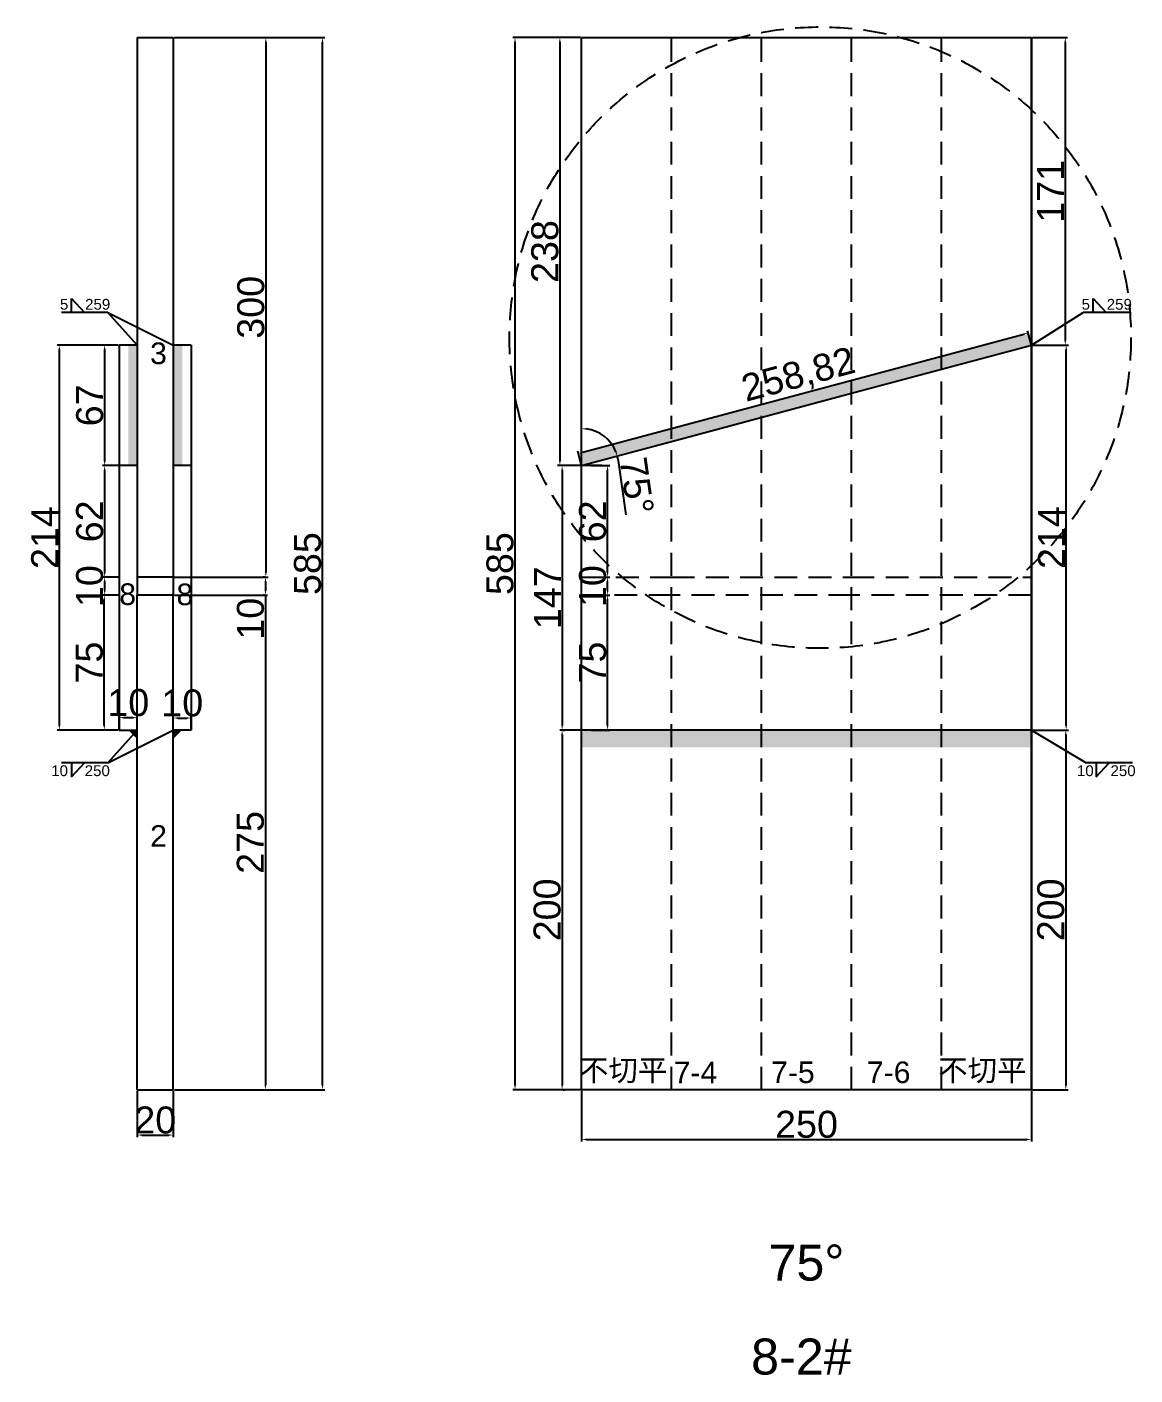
# Model space of a CAD drawing. Header units: millimetres. Extents: x 9380 to 24185, y -971 to 4358.
# Drawn here: x 16050 to 16666, y 799 to 1549 of the extents above; entities that cross this region are included whole.
import ezdxf

# ---------------------------------------------------------------- set-up
doc = ezdxf.new("R2010")
doc.units = ezdxf.units.MM
doc.linetypes.add('DASHED', pattern=[19.05, 12.7, -6.35])
for name, color, linetype in [('切平处', 3, 'DASHED'), ('尺寸标注', 6, 'Continuous'), ('标号', 4, 'Continuous'), ('焊缝', 250, 'Continuous')]:
    doc.layers.add(name, color=color, linetype=linetype)
doc.styles.get("Standard").update_dxf_attribs({"font": 'arial.ttf'})
doc.dimstyles.new('ISO-25-JHF', dxfattribs={"dimtxt": 15, "dimasz": 2.5, "dimexe": 1.25, "dimexo": 0.625, "dimtad": 1, "dimtxsty": 'Standard', "dimcen": 2.5, "dimadec": 0, "dimazin": 0, "dimtfac": 1, "dimtmove": 0, "dimatfit": 3, "dimfxl": 1, "dimarcsym": 0})

# ---------------------------------------------------------------- blocks, each defined once
blk = doc.blocks.new('*D901')
at = {"layer": 'Defpoints', "color": 0, "transparency": 16777216}
for p in [(16111.06, 957.93), (16131.06, 957.93), (16131.06, 932.73)]:
    blk.add_point(p, dxfattribs=at)
at = {"layer": '尺寸标注', "color": 0, "lineweight": -2, "transparency": 16777216}
for p, q in [((16111.06, 957.3), (16111.06, 931.48)), ((16131.06, 957.3), (16131.06, 931.48)), ((16113.56, 932.73), (16128.56, 932.73))]:
    blk.add_line(p, q, dxfattribs=at)
at = {"layer": '尺寸标注', "color": 0, "transparency": 16777216}
for points in [[(16113.56, 933.14), (16113.56, 932.31), (16111.06, 932.73)], [(16128.56, 933.14), (16128.56, 932.31), (16131.06, 932.73)]]:
    blk.add_solid(points, dxfattribs=at)
at = {"layer": '尺寸标注', "color": 0, "transparency": 16777216, "insert": (16121.06, 941.01), "char_height": 15, "attachment_point": 5}
blk.add_mtext('20', dxfattribs=at)
blk = doc.blocks.new('*D902')
at = {"layer": 'Defpoints', "color": 0, "transparency": 16777216}
for p in [(16111.06, 1164.81), (16101.06, 1157.93), (16111.06, 1157.93)]:
    blk.add_point(p, dxfattribs=at)
at = {"layer": '尺寸标注', "color": 0, "lineweight": -2, "transparency": 16777216}
for p, q in [((16101.06, 1158.55), (16101.06, 1166.06)), ((16103.56, 1164.81), (16108.56, 1164.81)), ((16111.06, 1158.55), (16111.06, 1166.06))]:
    blk.add_line(p, q, dxfattribs=at)
at = {"layer": '尺寸标注', "color": 0, "transparency": 16777216}
for points in [[(16103.56, 1165.22), (16103.56, 1164.39), (16101.06, 1164.81)], [(16108.56, 1165.22), (16108.56, 1164.39), (16111.06, 1164.81)]]:
    blk.add_solid(points, dxfattribs=at)
at = {"layer": '尺寸标注', "color": 0, "transparency": 16777216, "insert": (16106.06, 1173.09), "char_height": 15, "attachment_point": 5}
blk.add_mtext('10', dxfattribs=at)
blk = doc.blocks.new('*D903')
at = {"layer": 'Defpoints', "color": 0, "transparency": 16777216}
for p in [(16141.06, 1164.59), (16131.06, 1157.93), (16141.06, 1157.93)]:
    blk.add_point(p, dxfattribs=at)
at = {"layer": '尺寸标注', "color": 0, "lineweight": -2, "transparency": 16777216}
for p, q in [((16131.06, 1158.55), (16131.06, 1165.84)), ((16133.56, 1164.59), (16138.56, 1164.59)), ((16141.06, 1158.55), (16141.06, 1165.84))]:
    blk.add_line(p, q, dxfattribs=at)
at = {"layer": '尺寸标注', "color": 0, "transparency": 16777216}
for points in [[(16133.56, 1165.01), (16133.56, 1164.18), (16131.06, 1164.59)], [(16138.56, 1165.01), (16138.56, 1164.18), (16141.06, 1164.59)]]:
    blk.add_solid(points, dxfattribs=at)
at = {"layer": '尺寸标注', "color": 0, "transparency": 16777216, "insert": (16136.06, 1172.88), "char_height": 15, "attachment_point": 5}
blk.add_mtext('10', dxfattribs=at)
blk = doc.blocks.new('*D904')
at = {"layer": 'Defpoints', "color": 0, "transparency": 16777216}
for p in [(16358.06, 957.93), (16608.06, 957.93), (16608.06, 930.33)]:
    blk.add_point(p, dxfattribs=at)
at = {"layer": '尺寸标注', "color": 0, "lineweight": -2, "transparency": 16777216}
for p, q in [((16358.06, 957.3), (16358.06, 929.08)), ((16608.06, 957.3), (16608.06, 929.08)), ((16360.56, 930.33), (16605.56, 930.33))]:
    blk.add_line(p, q, dxfattribs=at)
at = {"layer": '尺寸标注', "color": 0, "transparency": 16777216}
for points in [[(16360.56, 930.75), (16360.56, 929.92), (16358.06, 930.33)], [(16605.56, 930.75), (16605.56, 929.92), (16608.06, 930.33)]]:
    blk.add_solid(points, dxfattribs=at)
at = {"layer": '尺寸标注', "color": 0, "transparency": 16777216, "insert": (16483.06, 938.62), "char_height": 15, "attachment_point": 5}
blk.add_mtext('250', dxfattribs=at)
blk = doc.blocks.new('*D905')
at = {"layer": 'Defpoints', "color": 0, "transparency": 16777216}
for p in [(16358.06, 1304.93), (16347.22, 1157.93), (16358.06, 1157.93)]:
    blk.add_point(p, dxfattribs=at)
at = {"layer": '尺寸标注', "color": 0, "lineweight": -2, "transparency": 16777216}
for p, q in [((16357.43, 1304.93), (16345.97, 1304.93)), ((16347.22, 1302.43), (16347.22, 1160.43)), ((16357.43, 1157.93), (16345.97, 1157.93))]:
    blk.add_line(p, q, dxfattribs=at)
at = {"layer": '尺寸标注', "color": 0, "transparency": 16777216}
for points in [[(16346.8, 1302.43), (16347.64, 1302.43), (16347.22, 1304.93)], [(16346.8, 1160.43), (16347.64, 1160.43), (16347.22, 1157.93)]]:
    blk.add_solid(points, dxfattribs=at)
at = {"layer": '尺寸标注', "color": 0, "transparency": 16777216, "insert": (16339.06, 1231.43), "char_height": 15, "attachment_point": 5, "rotation": 90}
blk.add_mtext('147', dxfattribs=at)
blk = doc.blocks.new('*D774')
at = {"layer": 'Defpoints', "color": 0, "transparency": 16777216}
for p in [(16362.5, 1232.93), (16372.51, 1232.93), (16362.5, 1157.93)]:
    blk.add_point(p, dxfattribs=at)
at = {"layer": '尺寸标注', "color": 0, "lineweight": -2, "transparency": 16777216}
for p, q in [((16363.12, 1232.93), (16373.76, 1232.93)), ((16372.51, 1160.43), (16372.51, 1230.43)), ((16363.12, 1157.93), (16373.76, 1157.93))]:
    blk.add_line(p, q, dxfattribs=at)
at = {"layer": '尺寸标注', "color": 0, "transparency": 16777216}
for points in [[(16372.09, 1230.43), (16372.92, 1230.43), (16372.51, 1232.93)], [(16372.09, 1160.43), (16372.92, 1160.43), (16372.51, 1157.93)]]:
    blk.add_solid(points, dxfattribs=at)
at = {"layer": '尺寸标注', "color": 0, "transparency": 16777216, "insert": (16364.25, 1195.43), "char_height": 15, "attachment_point": 5, "rotation": 90}
blk.add_mtext('75', dxfattribs=at)
blk = doc.blocks.new('*D775')
at = {"layer": 'Defpoints', "color": 0, "transparency": 16777216}
for p in [(16362.5, 1242.93), (16372.51, 1242.93), (16362.5, 1232.93)]:
    blk.add_point(p, dxfattribs=at)
at = {"layer": '尺寸标注', "color": 0, "lineweight": -2, "transparency": 16777216}
for p, q in [((16363.12, 1242.93), (16373.76, 1242.93)), ((16372.51, 1235.43), (16372.51, 1240.43)), ((16363.12, 1232.93), (16373.76, 1232.93))]:
    blk.add_line(p, q, dxfattribs=at)
at = {"layer": '尺寸标注', "color": 0, "transparency": 16777216}
for points in [[(16372.09, 1240.43), (16372.92, 1240.43), (16372.51, 1242.93)], [(16372.09, 1235.43), (16372.92, 1235.43), (16372.51, 1232.93)]]:
    blk.add_solid(points, dxfattribs=at)
at = {"layer": '尺寸标注', "color": 0, "transparency": 16777216, "insert": (16364.22, 1237.93), "char_height": 15, "attachment_point": 5, "rotation": 90}
blk.add_mtext('10', dxfattribs=at)
blk = doc.blocks.new('*D776')
at = {"layer": 'Defpoints', "color": 0, "transparency": 16777216}
for p in [(16362.5, 1304.93), (16372.51, 1304.93), (16362.5, 1242.93)]:
    blk.add_point(p, dxfattribs=at)
at = {"layer": '尺寸标注', "color": 0, "lineweight": -2, "transparency": 16777216}
for p, q in [((16363.12, 1304.93), (16373.76, 1304.93)), ((16372.51, 1245.43), (16372.51, 1302.43)), ((16363.12, 1242.93), (16373.76, 1242.93))]:
    blk.add_line(p, q, dxfattribs=at)
at = {"layer": '尺寸标注', "color": 0, "transparency": 16777216}
for points in [[(16372.09, 1302.43), (16372.92, 1302.43), (16372.51, 1304.93)], [(16372.09, 1245.43), (16372.92, 1245.43), (16372.51, 1242.93)]]:
    blk.add_solid(points, dxfattribs=at)
at = {"layer": '尺寸标注', "color": 0, "transparency": 16777216, "insert": (16364.22, 1273.93), "char_height": 15, "attachment_point": 5, "rotation": 90}
blk.add_mtext('62', dxfattribs=at)
blk = doc.blocks.new('*D906')
at = {"layer": 'Defpoints', "color": 0, "transparency": 16777216}
for p in [(16608.06, 1371.91), (16627.42, 1371.91), (16608.06, 1157.93)]:
    blk.add_point(p, dxfattribs=at)
at = {"layer": '尺寸标注', "color": 0, "lineweight": -2, "transparency": 16777216}
for p, q in [((16608.68, 1371.91), (16628.67, 1371.91)), ((16627.42, 1160.43), (16627.42, 1369.41)), ((16608.68, 1157.93), (16628.67, 1157.93))]:
    blk.add_line(p, q, dxfattribs=at)
at = {"layer": '尺寸标注', "color": 0, "transparency": 16777216}
for points in [[(16627, 1369.41), (16627.83, 1369.41), (16627.42, 1371.91)], [(16627, 1160.43), (16627.83, 1160.43), (16627.42, 1157.93)]]:
    blk.add_solid(points, dxfattribs=at)
at = {"layer": '尺寸标注', "color": 0, "transparency": 16777216, "insert": (16619.26, 1264.92), "char_height": 15, "attachment_point": 5, "rotation": 90}
blk.add_mtext('214', dxfattribs=at)
blk = doc.blocks.new('*D777')
at = {"layer": 'Defpoints', "color": 0, "transparency": 16777216}
for p in [(16321.05, 1542.93), (16358.06, 1542.93), (16358.06, 957.93)]:
    blk.add_point(p, dxfattribs=at)
at = {"layer": '尺寸标注', "color": 0, "lineweight": -2, "transparency": 16777216}
for p, q in [((16357.43, 1542.93), (16319.8, 1542.93)), ((16321.05, 960.43), (16321.05, 1540.43)), ((16357.43, 957.93), (16319.8, 957.93))]:
    blk.add_line(p, q, dxfattribs=at)
at = {"layer": '尺寸标注', "color": 0, "transparency": 16777216}
for points in [[(16320.64, 1540.43), (16321.47, 1540.43), (16321.05, 1542.93)], [(16320.64, 960.43), (16321.47, 960.43), (16321.05, 957.93)]]:
    blk.add_solid(points, dxfattribs=at)
at = {"layer": '尺寸标注', "color": 0, "transparency": 16777216, "insert": (16312.77, 1250.43), "char_height": 15, "attachment_point": 5, "rotation": 90}
blk.add_mtext('585', dxfattribs=at)
blk = doc.blocks.new('*D907')
at = {"layer": 'Defpoints', "color": 0, "transparency": 16777216}
for p in [(16358.06, 1542.93), (16345.97, 1304.93), (16358.06, 1304.93)]:
    blk.add_point(p, dxfattribs=at)
at = {"layer": '尺寸标注', "color": 0, "lineweight": -2, "transparency": 16777216}
for p, q in [((16357.43, 1542.93), (16344.72, 1542.93)), ((16345.97, 1540.43), (16345.97, 1307.43)), ((16357.43, 1304.93), (16344.72, 1304.93))]:
    blk.add_line(p, q, dxfattribs=at)
at = {"layer": '尺寸标注', "color": 0, "transparency": 16777216}
for points in [[(16345.55, 1540.43), (16346.39, 1540.43), (16345.97, 1542.93)], [(16345.55, 1307.43), (16346.39, 1307.43), (16345.97, 1304.93)]]:
    blk.add_solid(points, dxfattribs=at)
at = {"layer": '尺寸标注', "color": 0, "transparency": 16777216, "insert": (16337.68, 1423.93), "char_height": 15, "attachment_point": 5, "rotation": 90}
blk.add_mtext('238', dxfattribs=at)
blk = doc.blocks.new('*D780')
at = {"layer": 'Defpoints', "color": 0, "transparency": 16777216}
for p in [(16131.06, 1542.93), (16131.06, 1242.93), (16182.53, 1242.93)]:
    blk.add_point(p, dxfattribs=at)
at = {"layer": '尺寸标注', "color": 0, "lineweight": -2, "transparency": 16777216}
for p, q in [((16131.68, 1542.93), (16183.78, 1542.93)), ((16182.53, 1540.43), (16182.53, 1245.43)), ((16131.68, 1242.93), (16183.78, 1242.93))]:
    blk.add_line(p, q, dxfattribs=at)
at = {"layer": '尺寸标注', "color": 0, "transparency": 16777216}
for points in [[(16182.11, 1540.43), (16182.94, 1540.43), (16182.53, 1542.93)], [(16182.11, 1245.43), (16182.94, 1245.43), (16182.53, 1242.93)]]:
    blk.add_solid(points, dxfattribs=at)
at = {"layer": '尺寸标注', "color": 0, "transparency": 16777216, "insert": (16174.24, 1392.93), "char_height": 15, "attachment_point": 5, "rotation": 90}
blk.add_mtext('300', dxfattribs=at)
blk = doc.blocks.new('*D781')
at = {"layer": 'Defpoints', "color": 0, "transparency": 16777216}
for p in [(16182.53, 1242.93), (16182.32, 1232.93), (16182.53, 1232.93)]:
    blk.add_point(p, dxfattribs=at)
at = {"layer": '尺寸标注', "color": 0, "lineweight": -2, "transparency": 16777216}
for p, q in [((16181.9, 1242.93), (16181.07, 1242.93)), ((16182.32, 1240.43), (16182.32, 1235.43)), ((16181.9, 1232.93), (16181.07, 1232.93)), ((16182.32, 1232.93), (16182.32, 1209.15))]:
    blk.add_line(p, q, dxfattribs=at)
at = {"layer": '尺寸标注', "color": 0, "transparency": 16777216}
for points in [[(16181.9, 1240.43), (16182.74, 1240.43), (16182.32, 1242.93)], [(16181.9, 1235.43), (16182.74, 1235.43), (16182.32, 1232.93)]]:
    blk.add_solid(points, dxfattribs=at)
at = {"layer": '尺寸标注', "color": 0, "transparency": 16777216, "insert": (16174.04, 1219.79), "char_height": 15, "attachment_point": 5, "rotation": 90}
blk.add_mtext('10', dxfattribs=at)
blk = doc.blocks.new('*D909')
at = {"layer": 'Defpoints', "color": 0, "transparency": 16777216}
for p in [(16131.06, 1542.93), (16214.05, 1542.93), (16131.06, 957.93)]:
    blk.add_point(p, dxfattribs=at)
at = {"layer": '尺寸标注', "color": 0, "lineweight": -2, "transparency": 16777216}
for p, q in [((16131.68, 1542.93), (16215.3, 1542.93)), ((16214.05, 960.43), (16214.05, 1540.43)), ((16131.68, 957.93), (16215.3, 957.93))]:
    blk.add_line(p, q, dxfattribs=at)
at = {"layer": '尺寸标注', "color": 0, "transparency": 16777216}
for points in [[(16213.64, 1540.43), (16214.47, 1540.43), (16214.05, 1542.93)], [(16213.64, 960.43), (16214.47, 960.43), (16214.05, 957.93)]]:
    blk.add_solid(points, dxfattribs=at)
at = {"layer": '尺寸标注', "color": 0, "transparency": 16777216, "insert": (16205.77, 1250.43), "char_height": 15, "attachment_point": 5, "rotation": 90}
blk.add_mtext('585', dxfattribs=at)
blk = doc.blocks.new('*D910')
at = {"layer": 'Defpoints', "color": 0, "transparency": 16777216}
for p in [(16131.06, 1232.93), (16131.06, 957.93), (16182.29, 957.93)]:
    blk.add_point(p, dxfattribs=at)
at = {"layer": '尺寸标注', "color": 0, "lineweight": -2, "transparency": 16777216}
for p, q in [((16131.68, 1232.93), (16183.54, 1232.93)), ((16182.29, 1230.43), (16182.29, 960.43)), ((16131.68, 957.93), (16183.54, 957.93))]:
    blk.add_line(p, q, dxfattribs=at)
at = {"layer": '尺寸标注', "color": 0, "transparency": 16777216}
for points in [[(16181.87, 1230.43), (16182.7, 1230.43), (16182.29, 1232.93)], [(16181.87, 960.43), (16182.7, 960.43), (16182.29, 957.93)]]:
    blk.add_solid(points, dxfattribs=at)
at = {"layer": '尺寸标注', "color": 0, "transparency": 16777216, "insert": (16174, 1095.43), "char_height": 15, "attachment_point": 5, "rotation": 90}
blk.add_mtext('275', dxfattribs=at)
blk = doc.blocks.new('*D911')
at = {"layer": 'Defpoints', "color": 0, "transparency": 16777216}
for p in [(16606.23, 1378.72), (16608.06, 1371.91), (16358.06, 1304.93)]:
    blk.add_point(p, dxfattribs=at)
at = {"layer": '尺寸标注', "color": 0, "lineweight": -2, "transparency": 16777216}
for p, q in [((16607.9, 1372.52), (16605.91, 1379.93)), ((16358.65, 1312.38), (16603.82, 1378.08)), ((16357.9, 1305.53), (16355.91, 1312.94))]:
    blk.add_line(p, q, dxfattribs=at)
at = {"layer": '尺寸标注', "color": 0, "transparency": 16777216}
for points in [[(16603.71, 1378.48), (16603.92, 1377.67), (16606.23, 1378.72)], [(16358.54, 1312.79), (16358.75, 1311.98), (16356.23, 1311.74)]]:
    blk.add_solid(points, dxfattribs=at)
at = {"layer": '尺寸标注', "color": 0, "transparency": 16777216, "insert": (16478.74, 1354.54), "char_height": 15, "attachment_point": 5, "rotation": 15}
blk.add_mtext('258,82', dxfattribs=at)
blk = doc.blocks.new('*D912')
at = {"layer": 'Defpoints', "color": 0, "transparency": 16777216}
for p in [(16092.73, 1232.93), (16101.06, 1232.93), (16101.06, 1157.93)]:
    blk.add_point(p, dxfattribs=at)
at = {"layer": '尺寸标注', "color": 0, "lineweight": -2, "transparency": 16777216}
for p, q in [((16100.43, 1232.93), (16091.48, 1232.93)), ((16092.73, 1160.43), (16092.73, 1230.43)), ((16100.43, 1157.93), (16091.48, 1157.93))]:
    blk.add_line(p, q, dxfattribs=at)
at = {"layer": '尺寸标注', "color": 0, "transparency": 16777216}
for points in [[(16092.32, 1230.43), (16093.15, 1230.43), (16092.73, 1232.93)], [(16092.32, 1160.43), (16093.15, 1160.43), (16092.73, 1157.93)]]:
    blk.add_solid(points, dxfattribs=at)
at = {"layer": '尺寸标注', "color": 0, "transparency": 16777216, "insert": (16084.48, 1195.43), "char_height": 15, "attachment_point": 5, "rotation": 90}
blk.add_mtext('75', dxfattribs=at)
blk = doc.blocks.new('*D913')
at = {"layer": 'Defpoints', "color": 0, "transparency": 16777216}
for p in [(16092.94, 1304.93), (16101.06, 1304.93), (16101.06, 1242.93)]:
    blk.add_point(p, dxfattribs=at)
at = {"layer": '尺寸标注', "color": 0, "lineweight": -2, "transparency": 16777216}
for p, q in [((16100.43, 1304.93), (16091.69, 1304.93)), ((16092.94, 1245.43), (16092.94, 1302.43)), ((16100.43, 1242.93), (16091.69, 1242.93))]:
    blk.add_line(p, q, dxfattribs=at)
at = {"layer": '尺寸标注', "color": 0, "transparency": 16777216}
for points in [[(16092.52, 1302.43), (16093.36, 1302.43), (16092.94, 1304.93)], [(16092.52, 1245.43), (16093.36, 1245.43), (16092.94, 1242.93)]]:
    blk.add_solid(points, dxfattribs=at)
at = {"layer": '尺寸标注', "color": 0, "transparency": 16777216, "insert": (16084.66, 1273.93), "char_height": 15, "attachment_point": 5, "rotation": 90}
blk.add_mtext('62', dxfattribs=at)
blk = doc.blocks.new('*D782')
at = {"layer": 'Defpoints', "color": 0, "transparency": 16777216}
for p in [(16092.94, 1242.93), (16101.06, 1242.93), (16101.06, 1232.93)]:
    blk.add_point(p, dxfattribs=at)
at = {"layer": '尺寸标注', "color": 0, "lineweight": -2, "transparency": 16777216}
for p, q in [((16100.43, 1242.93), (16091.69, 1242.93)), ((16092.94, 1235.43), (16092.94, 1240.43)), ((16100.43, 1232.93), (16091.69, 1232.93))]:
    blk.add_line(p, q, dxfattribs=at)
at = {"layer": '尺寸标注', "color": 0, "transparency": 16777216}
for points in [[(16092.52, 1240.43), (16093.36, 1240.43), (16092.94, 1242.93)], [(16092.52, 1235.43), (16093.36, 1235.43), (16092.94, 1232.93)]]:
    blk.add_solid(points, dxfattribs=at)
at = {"layer": '尺寸标注', "color": 0, "transparency": 16777216, "insert": (16084.66, 1237.93), "char_height": 15, "attachment_point": 5, "rotation": 90}
blk.add_mtext('10', dxfattribs=at)
blk = doc.blocks.new('*D783')
at = {"layer": 'Defpoints', "color": 0, "transparency": 16777216}
for p in [(16347.22, 1157.93), (16347.22, 957.93), (16347.22, 957.93)]:
    blk.add_point(p, dxfattribs=at)
at = {"layer": '尺寸标注', "color": 0, "lineweight": -2, "transparency": 16777216}
for p, q in [((16347.22, 1155.43), (16347.22, 960.43)), ((16347.84, 1157.93), (16348.47, 1157.93)), ((16347.84, 957.93), (16348.47, 957.93))]:
    blk.add_line(p, q, dxfattribs=at)
at = {"layer": '尺寸标注', "color": 0, "transparency": 16777216}
for points in [[(16346.8, 1155.43), (16347.64, 1155.43), (16347.22, 1157.93)], [(16346.8, 960.43), (16347.64, 960.43), (16347.22, 957.93)]]:
    blk.add_solid(points, dxfattribs=at)
at = {"layer": '尺寸标注', "color": 0, "transparency": 16777216, "insert": (16338.94, 1057.93), "char_height": 15, "attachment_point": 5, "rotation": 90}
blk.add_mtext('200', dxfattribs=at)
blk = doc.blocks.new('*D914')
at = {"layer": 'Defpoints', "color": 0, "transparency": 16777216}
for p in [(16092.94, 1371.91), (16101.06, 1371.91), (16101.06, 1304.93)]:
    blk.add_point(p, dxfattribs=at)
at = {"layer": '尺寸标注', "color": 0, "lineweight": -2, "transparency": 16777216}
for p, q in [((16100.43, 1371.91), (16091.69, 1371.91)), ((16092.94, 1307.43), (16092.94, 1369.41)), ((16100.43, 1304.93), (16091.69, 1304.93))]:
    blk.add_line(p, q, dxfattribs=at)
at = {"layer": '尺寸标注', "color": 0, "transparency": 16777216}
for points in [[(16092.52, 1369.41), (16093.36, 1369.41), (16092.94, 1371.91)], [(16092.52, 1307.43), (16093.36, 1307.43), (16092.94, 1304.93)]]:
    blk.add_solid(points, dxfattribs=at)
at = {"layer": '尺寸标注', "color": 0, "transparency": 16777216, "insert": (16084.66, 1338.42), "char_height": 15, "attachment_point": 5, "rotation": 90}
blk.add_mtext('67', dxfattribs=at)
blk = doc.blocks.new('*D915')
at = {"layer": 'Defpoints', "color": 0, "transparency": 16777216}
for p in [(16608.06, 1542.93), (16608.06, 1371.91), (16626.89, 1371.91)]:
    blk.add_point(p, dxfattribs=at)
at = {"layer": '尺寸标注', "color": 0, "lineweight": -2, "transparency": 16777216}
for p, q in [((16608.68, 1542.93), (16628.14, 1542.93)), ((16626.89, 1540.43), (16626.89, 1374.41)), ((16608.68, 1371.91), (16628.14, 1371.91))]:
    blk.add_line(p, q, dxfattribs=at)
at = {"layer": '尺寸标注', "color": 0, "transparency": 16777216}
for points in [[(16626.48, 1540.43), (16627.31, 1540.43), (16626.89, 1542.93)], [(16626.48, 1374.41), (16627.31, 1374.41), (16626.89, 1371.91)]]:
    blk.add_solid(points, dxfattribs=at)
at = {"layer": '尺寸标注', "color": 0, "transparency": 16777216, "insert": (16618.74, 1457.42), "char_height": 15, "attachment_point": 5, "rotation": 90}
blk.add_mtext('171', dxfattribs=at)
blk = doc.blocks.new('*D916')
at = {"layer": 'Defpoints', "color": 0, "transparency": 16777216}
for p in [(16608.06, 1157.93), (16608.06, 957.93), (16627.21, 957.93)]:
    blk.add_point(p, dxfattribs=at)
at = {"layer": '尺寸标注', "color": 0, "lineweight": -2, "transparency": 16777216}
for p, q in [((16608.68, 1157.93), (16628.46, 1157.93)), ((16627.21, 1155.43), (16627.21, 960.43)), ((16608.68, 957.93), (16628.46, 957.93))]:
    blk.add_line(p, q, dxfattribs=at)
at = {"layer": '尺寸标注', "color": 0, "transparency": 16777216}
for points in [[(16626.79, 1155.43), (16627.62, 1155.43), (16627.21, 1157.93)], [(16626.79, 960.43), (16627.62, 960.43), (16627.21, 957.93)]]:
    blk.add_solid(points, dxfattribs=at)
at = {"layer": '尺寸标注', "color": 0, "transparency": 16777216, "insert": (16618.92, 1057.93), "char_height": 15, "attachment_point": 5, "rotation": 90}
blk.add_mtext('200', dxfattribs=at)
blk = doc.blocks.new('*D920')
at = {"layer": 'Defpoints', "color": 0, "transparency": 16777216}
for p in [(16358.06, 1542.93), (16608.06, 1371.91), (16366.74, 1323.54), (16358.06, 1304.93), (16358.06, 957.93)]:
    blk.add_point(p, dxfattribs=at)
at = {"layer": '尺寸标注', "color": 0, "lineweight": -2, "transparency": 16777216}
blk.add_line((16378.4, 1307.79), (16382.66, 1277.54), dxfattribs=at)
for start, end in [(21.97799, 83.02201), (8.02201, 15)]:
    blk.add_arc((16358.06, 1304.93), 20.54, start, end, dxfattribs=at)
at = {"layer": '尺寸标注', "color": 0, "transparency": 16777216}
for points in [[(16360.53, 1324.9), (16360.58, 1325.73), (16358.06, 1325.47)], [(16377.5, 1312.74), (16376.71, 1312.48), (16377.9, 1310.24)]]:
    blk.add_solid(points, dxfattribs=at)
at = {"layer": '尺寸标注', "color": 0, "transparency": 16777216, "insert": (16388.7, 1293.82), "char_height": 15, "attachment_point": 5, "rotation": 278.02201}
blk.add_mtext('75°', dxfattribs=at)
blk = doc.blocks.new('*D792')
at = {"layer": 'Defpoints', "color": 0, "transparency": 16777216}
for p in [(16067.74, 1371.91), (16101.06, 1371.91), (16101.06, 1157.93)]:
    blk.add_point(p, dxfattribs=at)
at = {"layer": '尺寸标注', "color": 0, "lineweight": -2, "transparency": 16777216}
for p, q in [((16100.43, 1371.91), (16066.49, 1371.91)), ((16067.74, 1160.43), (16067.74, 1369.41)), ((16100.43, 1157.93), (16066.49, 1157.93))]:
    blk.add_line(p, q, dxfattribs=at)
at = {"layer": '尺寸标注', "color": 0, "transparency": 16777216}
for points in [[(16067.33, 1369.41), (16068.16, 1369.41), (16067.74, 1371.91)], [(16067.33, 1160.43), (16068.16, 1160.43), (16067.74, 1157.93)]]:
    blk.add_solid(points, dxfattribs=at)
at = {"layer": '尺寸标注', "color": 0, "transparency": 16777216, "insert": (16059.59, 1264.92), "char_height": 15, "attachment_point": 5, "rotation": 90}
blk.add_mtext('214', dxfattribs=at)

msp = doc.modelspace()

# ---------------------------------------------------------------- hatches: boundary and pattern name
at = {"layer": '焊缝'}
h = msp.add_hatch(color=250, dxfattribs=at)
h.dxf.hatch_style = 1
h.paths.add_polyline_path([(16111.074, 1371.913), (16106.074, 1371.913), (16106.074, 1304.925), (16111.074, 1304.925)])
h = msp.add_hatch(color=250, dxfattribs=at)
h.dxf.hatch_style = 1
h.paths.add_polyline_path([(16136.074, 1371.913), (16131.074, 1371.913), (16131.074, 1304.925), (16136.074, 1304.925)])
h = msp.add_hatch(color=250, dxfattribs=at)
h.dxf.hatch_style = 1
h.paths.add_polyline_path([(16358.057, 1311.914), (16358.057, 1304.925), (16608.057, 1371.913), (16608.057, 1378.551)])
h = msp.add_hatch(color=250, dxfattribs=at)
h.dxf.hatch_style = 1
h.paths.add_polyline_path([(16111.059, 1152.925), (16106.059, 1157.925), (16111.059, 1157.925)])
h = msp.add_hatch(color=250, dxfattribs=at)
h.dxf.hatch_style = 1
h.paths.add_polyline_path([(16131.059, 1152.925), (16136.059, 1157.925), (16131.059, 1157.925)])
h = msp.add_hatch(color=250, dxfattribs=at)
h.dxf.hatch_style = 1
h.paths.add_polyline_path([(16358.057, 1158.355), (16358.057, 1148.355), (16608.057, 1148.355), (16608.057, 1158.355)])

# ---------------------------------------------------------------- linework, layer by layer
for p, q in [((16111.059, 1542.925), (16131.059, 1542.925)), ((16111.059, 1542.925), (16111.059, 1242.925)), ((16131.059, 1542.925), (16131.059, 1242.925)), ((16358.057, 957.925), (16358.057, 1542.925)), ((16358.057, 1542.925), (16608.057, 1542.925)), ((16608.057, 1542.925), (16608.057, 957.925)), ((16608.057, 957.925), (16608.057, 1542.925)), ((16101.059, 1371.913), (16101.059, 1157.925)), ((16111.059, 1371.913), (16101.059, 1371.913)), ((16141.059, 1371.913), (16131.059, 1371.913)), ((16141.059, 1371.913), (16141.059, 1157.925)), ((16508.057, 1345.118), (16608.057, 1371.913)), ((16408.057, 1318.323), (16508.057, 1345.118)), ((16358.057, 1304.925), (16408.057, 1318.323)), ((16111.059, 1304.925), (16101.059, 1304.925)), ((16141.059, 1304.925), (16131.059, 1304.925)), ((16131.059, 1242.925), (16111.059, 1242.925)), ((16111.059, 1242.925), (16111.059, 1232.925)), ((16131.059, 1242.925), (16131.059, 1232.925)), ((16131.059, 1232.925), (16111.059, 1232.925)), ((16111.059, 957.925), (16111.059, 1232.925)), ((16131.059, 957.925), (16131.059, 1232.925)), ((16101.059, 1157.925), (16111.059, 1157.925)), ((16141.059, 1157.925), (16131.059, 1157.925)), ((16408.057, 1157.925), (16358.057, 1157.925)), ((16508.057, 1157.925), (16408.057, 1157.925)), ((16608.057, 1157.925), (16508.057, 1157.925)), ((16111.059, 957.925), (16131.059, 957.925)), ((16408.057, 957.925), (16358.057, 957.925)), ((16508.057, 957.925), (16408.057, 957.925)), ((16608.057, 957.925), (16508.057, 957.925))]:
    msp.add_line(p, q)
at = {"linetype": 'DASHED'}
for p, q in [((16408.057, 957.925), (16408.057, 1542.925)), ((16458.057, 957.925), (16458.057, 1542.925)), ((16508.057, 957.925), (16508.057, 1542.925)), ((16558.057, 957.925), (16558.057, 1542.925)), ((16358.057, 1242.925), (16408.057, 1242.925)), ((16408.057, 1242.925), (16508.057, 1242.925)), ((16508.057, 1242.925), (16608.057, 1242.925)), ((16408.057, 1232.925), (16358.057, 1232.925)), ((16508.057, 1232.925), (16408.057, 1232.925)), ((16608.057, 1232.925), (16508.057, 1232.925))]:
    msp.add_line(p, q, dxfattribs=at)
at = {"layer": '切平处'}
msp.add_circle((16490.702, 1376.087), 172.72, dxfattribs=at)
at = {"layer": '尺寸标注'}
for p, q in [((16074.555, 1390.102), (16074.555, 1397.867)), ((16074.555, 1397.867), (16081.786, 1390.102)), ((16642.464, 1390.102), (16642.464, 1397.867)), ((16642.464, 1397.867), (16649.696, 1390.102)), ((16094.668, 1390.102), (16068.905, 1390.102)), ((16111.059, 1371.913), (16094.668, 1390.102)), ((16094.668, 1390.102), (16131.059, 1371.913)), ((16608.057, 1371.913), (16636.814, 1390.102)), ((16662.577, 1390.102), (16636.814, 1390.102)), ((16369.316, 1304.925), (16355.981, 1304.925)), ((16111.059, 1157.925), (16094.668, 1139.735)), ((16094.668, 1139.735), (16131.059, 1157.925)), ((16608.057, 1157.925), (16638.507, 1139.735)), ((16094.668, 1139.735), (16068.905, 1139.735)), ((16074.555, 1139.735), (16074.555, 1131.971)), ((16074.555, 1131.971), (16081.786, 1139.735)), ((16664.27, 1139.735), (16638.507, 1139.735)), ((16644.157, 1139.735), (16644.157, 1131.971)), ((16644.157, 1131.971), (16651.388, 1139.735))]:
    msp.add_line(p, q, dxfattribs=at)

# ---------------------------------------------------------------- texts
at = {"insert": (16461.916, 871.819), "char_height": 20, "attachment_point": 1}
msp.add_mtext_dynamic_manual_height_columns('75° ', width=70.10425, gutter_width=12.5, heights=[0], dxfattribs=at)
at = {"layer": '尺寸标注', "char_height": 6}
for s, insert, attachment_point in [('5    259', (16068.085, 1397.619), 1), ('5    259', (16635.994, 1397.619), 1), ('\\pt0;10    250', (16063.213, 1132.218), 7), ('10    250', (16633.4, 1132.218), 7)]:
    msp.add_mtext_dynamic_manual_height_columns(s, width=68.30832, gutter_width=12.5, heights=[0], dxfattribs=dict(at, insert=insert, attachment_point=attachment_point))
at = {"layer": '标号'}
for s, insert, char_height, attachment_point in [('3', (16118.195, 1361.214), 12, 7), ('8 ', (16101.059, 1227.278), 12, 7), ('8 ', (16132.88, 1227.177), 12, 7), ('2 ', (16118.195, 1093.041), 12, 7), ('{\\fSimSun|b0|i0|c134|p2;不切平} ', (16356.629, 961.462), 12, 7), ('{\\fSimSun|b0|i0|c134|p2;不切平} ', (16556.287, 961.462), 12, 7), ('7-4 ', (16409.237, 961.462), 12, 7), ('7-5 ', (16463.381, 961.462), 12, 7), ('7-6 ', (16516.646, 961.462), 12, 7), ('8-2#', (16452.271, 819.596), 20, 1)]:
    msp.add_mtext_dynamic_manual_height_columns(s, width=70.10425, gutter_width=12.5, heights=[0], dxfattribs=dict(at, insert=insert, char_height=char_height, attachment_point=attachment_point))

# ---------------------------------------------------------------- dimensions: what is measured, and where the dimension line sits
at = {"layer": '尺寸标注'}
for p1, p2, distance, picture, middle in [((16131.059, 1542.925), (16131.059, 1242.925), 51.469, '*D780', (16174.239, 1392.925)), ((16131.059, 957.925), (16131.059, 1542.925), -82.995, '*D909', (16205.771, 1250.425)), ((16358.057, 957.925), (16358.057, 1542.925), 37.005, '*D777', (16312.768, 1250.425)), ((16358.057, 1542.925), (16358.057, 1304.925), -12.087, '*D907', (16337.681, 1423.925)), ((16358.057, 1304.925), (16608.057, 1371.913), 7.052, '*D911', (16478.737, 1354.542)), ((16101.059, 1242.925), (16101.059, 1304.925), 8.118, '*D913', (16084.657, 1273.925)), ((16358.057, 1304.925), (16358.057, 1157.925), -10.837, '*D905', (16339.064, 1231.425)), ((16362.498, 1242.925), (16362.498, 1304.925), -10.009, '*D776', (16364.224, 1273.925)), ((16182.528, 1242.925), (16182.528, 1232.925), -0.208, '*D781', (16174.036, 1219.788)), ((16101.059, 1157.925), (16101.059, 1232.925), 8.327, '*D912', (16084.48, 1195.425)), ((16131.059, 1232.925), (16131.059, 957.925), 51.227, '*D910', (16174.002, 1095.425)), ((16362.498, 1157.925), (16362.498, 1232.925), -10.009, '*D774', (16364.254, 1195.425)), ((16347.22, 1157.925), (16347.22, 957.925), 0, '*D783', (16338.936, 1057.925)), ((16608.057, 1157.925), (16608.057, 957.925), 19.151, '*D916', (16618.925, 1057.925)), ((16358.057, 957.925), (16608.057, 957.925), -27.59, '*D904', (16483.057, 938.619))]:
    dim = msp.add_aligned_dim(p1=p1, p2=p2, distance=distance, dimstyle='ISO-25-JHF', dxfattribs=at)
    dim.commit()
    dim.dimension.update_dxf_attribs({"geometry": picture, "text_midpoint": middle})
dim = msp.add_angular_dim_2l(base=(16366.737, 1323.541), line1=((16358.057, 957.925), (16358.057, 1542.925)), line2=((16358.057, 1304.925), (16608.057, 1371.913)), dimstyle='ISO-25-JHF', dxfattribs=at)
dim.commit()
dim.dimension.update_dxf_attribs({"geometry": '*D920', "text_midpoint": (16388.7, 1293.816)})
for p1, p2, distance, text, picture, middle in [((16608.057, 1542.925), (16608.057, 1371.913), 18.836, '171', '*D915', (16618.738, 1457.419)), ((16101.059, 1157.925), (16101.059, 1371.913), 33.315, '214', '*D792', (16059.588, 1264.919)), ((16101.059, 1304.925), (16101.059, 1371.913), 8.118, '67', '*D914', (16084.657, 1338.419)), ((16608.057, 1157.925), (16608.057, 1371.913), -19.36, '214', '*D906', (16619.261, 1264.919))]:
    dim = msp.add_aligned_dim(p1=p1, p2=p2, distance=distance, text=text, dimstyle='ISO-25-JHF', dxfattribs=at)
    dim.commit()
    dim.dimension.update_dxf_attribs({"geometry": picture, "text_midpoint": middle})
for base, p1, p2, angle, picture, middle in [((16092.941, 1242.925), (16101.059, 1232.925), (16101.059, 1242.925), 90, '*D782', (16092.941, 1237.925)), ((16372.507, 1242.925), (16362.498, 1232.925), (16362.498, 1242.925), 90, '*D775', (16372.507, 1237.925)), ((16111.059, 1164.808), (16101.059, 1157.925), (16111.059, 1157.925), 0, '*D902', (16106.059, 1164.808)), ((16141.059, 1164.594), (16131.059, 1157.925), (16141.059, 1157.925), 0, '*D903', (16136.059, 1164.594)), ((16131.059, 932.727), (16111.059, 957.925), (16131.059, 957.925), 0, '*D901', (16121.059, 932.727))]:
    dim = msp.add_linear_dim(base=base, p1=p1, p2=p2, angle=angle, dimstyle='ISO-25-JHF', dxfattribs=at)
    dim.commit()
    dim.dimension.update_dxf_attribs({"geometry": picture, "text_midpoint": middle, "dimtype": 161})

doc.saveas('drawing.dxf')
